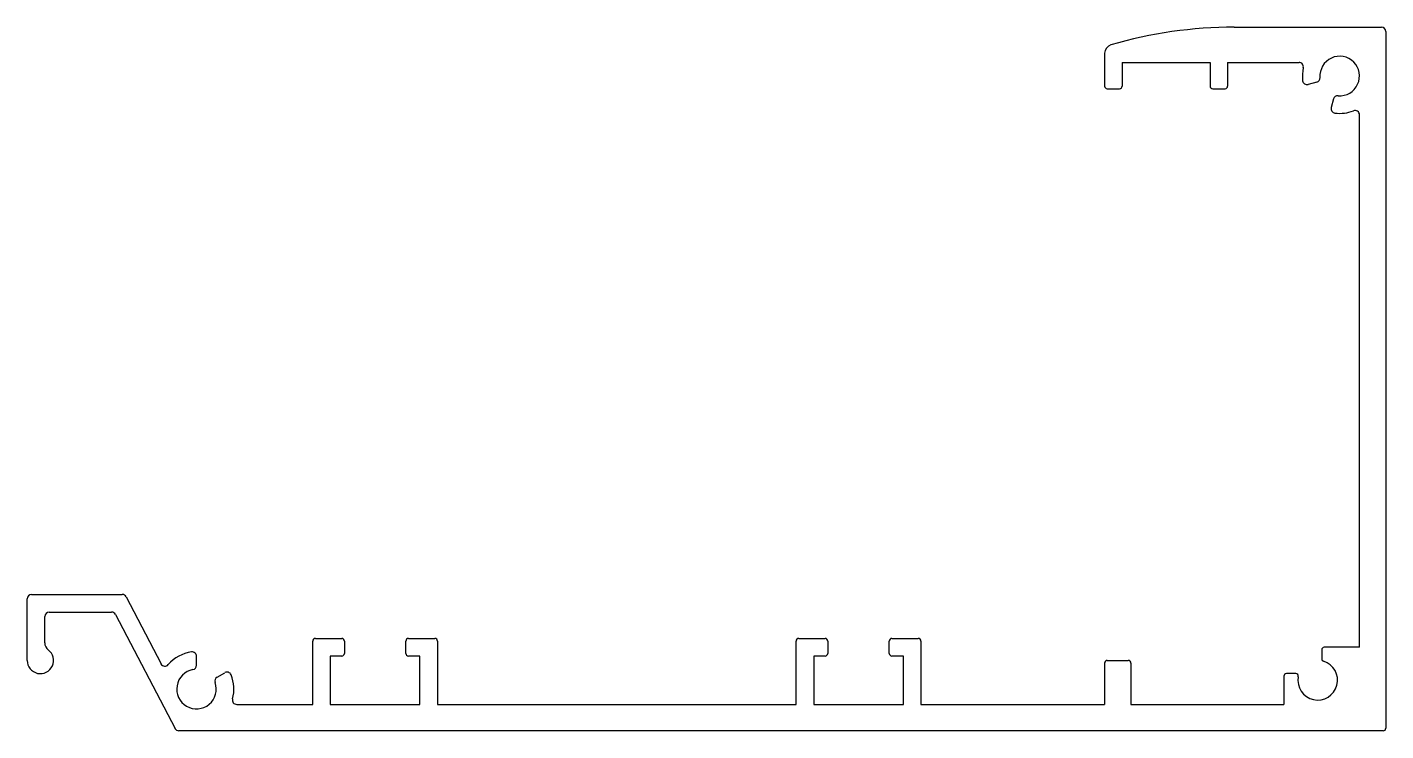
# Model space of a CAD drawing. Extents: x 2396 to 2550, y 2018 to 2098.
import ezdxf

# ---------------------------------------------------------------- set-up
doc = ezdxf.new("R2010")
doc.units = 0
doc.layers.get('0').update_dxf_attribs({"linetype": 'CONTINUOUS'})

msp = doc.modelspace()

# ---------------------------------------------------------------- linework, layer by layer
for p, q in [((2533.01, 2098.06), (2549.75, 2098.06)), ((2550.25, 2097.56), (2550.25, 2018.36)), ((2518.25, 2095.09), (2518.25, 2091.36)), ((2520.25, 2094.06), (2520.25, 2091.36)), ((2520.25, 2094.06), (2530.25, 2094.06)), ((2530.25, 2094.06), (2530.25, 2091.36)), ((2532.25, 2094.06), (2532.25, 2091.36)), ((2532.25, 2094.06), (2540.37, 2094.06)), ((2542.39, 2091.81), (2541.41, 2091.55)), ((2518.55, 2091.06), (2519.95, 2091.06)), ((2530.55, 2091.06), (2531.95, 2091.06)), ((2544.3, 2089.9), (2544.04, 2088.92)), ((2547.25, 2027.56), (2547.25, 2088.09)), ((2395.66, 2026.06), (2395.66, 2033.06)), ((2396.16, 2033.56), (2406.47, 2033.56)), ((2406.91, 2033.29), (2410.89, 2025.68)), ((2398.16, 2031.56), (2405.26, 2031.56)), ((2405.7, 2031.29), (2412.48, 2018.33)), ((2397.66, 2028.06), (2397.66, 2031.06)), ((2428.15, 2021.06), (2428.15, 2028.26)), ((2428.45, 2028.56), (2431.45, 2028.56)), ((2431.75, 2028.26), (2431.75, 2026.86)), ((2438.75, 2026.86), (2438.75, 2028.26)), ((2439.05, 2028.56), (2442.05, 2028.56)), ((2442.35, 2028.26), (2442.35, 2021.06)), ((2483.15, 2021.06), (2483.15, 2028.26)), ((2483.45, 2028.56), (2486.45, 2028.56)), ((2486.75, 2028.26), (2486.75, 2026.86)), ((2493.75, 2026.86), (2493.75, 2028.26)), ((2494.05, 2028.56), (2497.05, 2028.56)), ((2497.35, 2028.26), (2497.35, 2021.06)), ((2542.95, 2027.26), (2542.95, 2026.25)), ((2547.25, 2027.56), (2543.25, 2027.56)), ((2414.93, 2025.51), (2414.93, 2026.53)), ((2430.15, 2026.56), (2430.15, 2021.06)), ((2431.45, 2026.56), (2430.15, 2026.56)), ((2440.35, 2026.56), (2439.05, 2026.56)), ((2440.35, 2021.06), (2440.35, 2026.56)), ((2485.15, 2026.56), (2485.15, 2021.06)), ((2486.45, 2026.56), (2485.15, 2026.56)), ((2495.35, 2026.56), (2494.05, 2026.56)), ((2495.35, 2021.06), (2495.35, 2026.56)), ((2518.25, 2025.76), (2518.25, 2021.06)), ((2518.55, 2026.06), (2520.95, 2026.06)), ((2521.25, 2025.76), (2521.25, 2021.06)), ((2417.27, 2024.16), (2418.15, 2024.67)), ((2538.65, 2024.26), (2538.65, 2021.06)), ((2539.99, 2024.56), (2538.95, 2024.56)), ((2419.51, 2021.06), (2428.15, 2021.06)), ((2430.15, 2021.06), (2440.35, 2021.06)), ((2442.35, 2021.06), (2483.15, 2021.06)), ((2485.15, 2021.06), (2495.35, 2021.06)), ((2497.35, 2021.06), (2518.25, 2021.06)), ((2521.25, 2021.06), (2538.65, 2021.06)), ((2549.95, 2018.06), (2412.92, 2018.06))]:
    msp.add_line(p, q)
for centre, radius, start, end in [((2533.01, 2048.06), 50, 90, 106.3151), ((2549.75, 2097.56), 0.5, 0, 90), ((2519.25, 2095.09), 1, 106.3151, 180), ((2545, 2092.51), 2.25, 265.4757, 184.5243), ((2540.37, 2093.56), 0.5, 347.2291, 90), ((2545, 2092.51), 4.25, 167.2291, 187.3377), ((2541.28, 2092.03), 0.5, 187.3377, 285), ((2542.26, 2092.29), 0.5, 285, 4.5243), ((2518.55, 2091.36), 0.3, 180, 270), ((2519.95, 2091.36), 0.3, 270, 0), ((2530.55, 2091.36), 0.3, 180, 270), ((2531.95, 2091.36), 0.3, 270, 0), ((2544.78, 2089.77), 0.5, 85.4757, 165), ((2544.52, 2088.79), 0.5, 165, 262.6623), ((2545, 2092.51), 4.25, 262.6623, 291.6183), ((2546.75, 2088.09), 0.5, 0, 111.6183), ((2396.16, 2033.06), 0.5, 90, 180), ((2406.47, 2033.06), 0.5, 27.589, 90), ((2398.16, 2031.06), 0.5, 90, 180), ((2405.26, 2031.06), 0.5, 27.589, 90), ((2428.45, 2028.26), 0.3, 90, 180), ((2431.45, 2028.26), 0.3, 0, 90), ((2439.05, 2028.26), 0.3, 90, 180), ((2442.05, 2028.26), 0.3, 0, 90), ((2483.45, 2028.26), 0.3, 90, 180), ((2486.45, 2028.26), 0.3, 0, 90), ((2494.05, 2028.26), 0.3, 90, 180), ((2497.05, 2028.26), 0.3, 0, 90), ((2397.16, 2026.06), 1.5, 180, 53.1301), ((2398.66, 2028.06), 1, 180, 233.1301), ((2414.93, 2022.81), 4.25, 97.6623, 139.2073), ((2414.43, 2026.53), 0.5, 0, 97.6623), ((2431.45, 2026.86), 0.3, 270, 360), ((2439.05, 2026.86), 0.3, 180, 270), ((2486.45, 2026.86), 0.3, 270, 360), ((2494.05, 2026.86), 0.3, 180, 270), ((2543.25, 2027.26), 0.3, 90, 180), ((2411.33, 2025.91), 0.5, 207.589, 319.2073), ((2414.43, 2025.51), 0.5, 280.4757, 0), ((2518.55, 2025.76), 0.3, 90, 180), ((2520.95, 2025.76), 0.3, 0, 90), ((2542.5, 2023.81), 2.25, 169.8358, 72.8954), ((2543.25, 2026.25), 0.3, 180, 252.8954), ((2414.93, 2022.81), 2.25, 100.4757, 19.5243), ((2417.52, 2023.73), 0.5, 120, 199.5243), ((2418.4, 2024.24), 0.5, 22.3377, 120), ((2414.93, 2022.81), 4.25, 344.7425, 22.3377), ((2538.95, 2024.26), 0.3, 90, 180), ((2539.99, 2024.26), 0.3, 349.8358, 90), ((2419.51, 2021.56), 0.5, 164.7425, 270), ((2412.92, 2018.56), 0.5, 207.589, 270), ((2549.95, 2018.36), 0.3, 270, 0)]:
    msp.add_arc(centre, radius, start, end)

doc.saveas('drawing.dxf')
